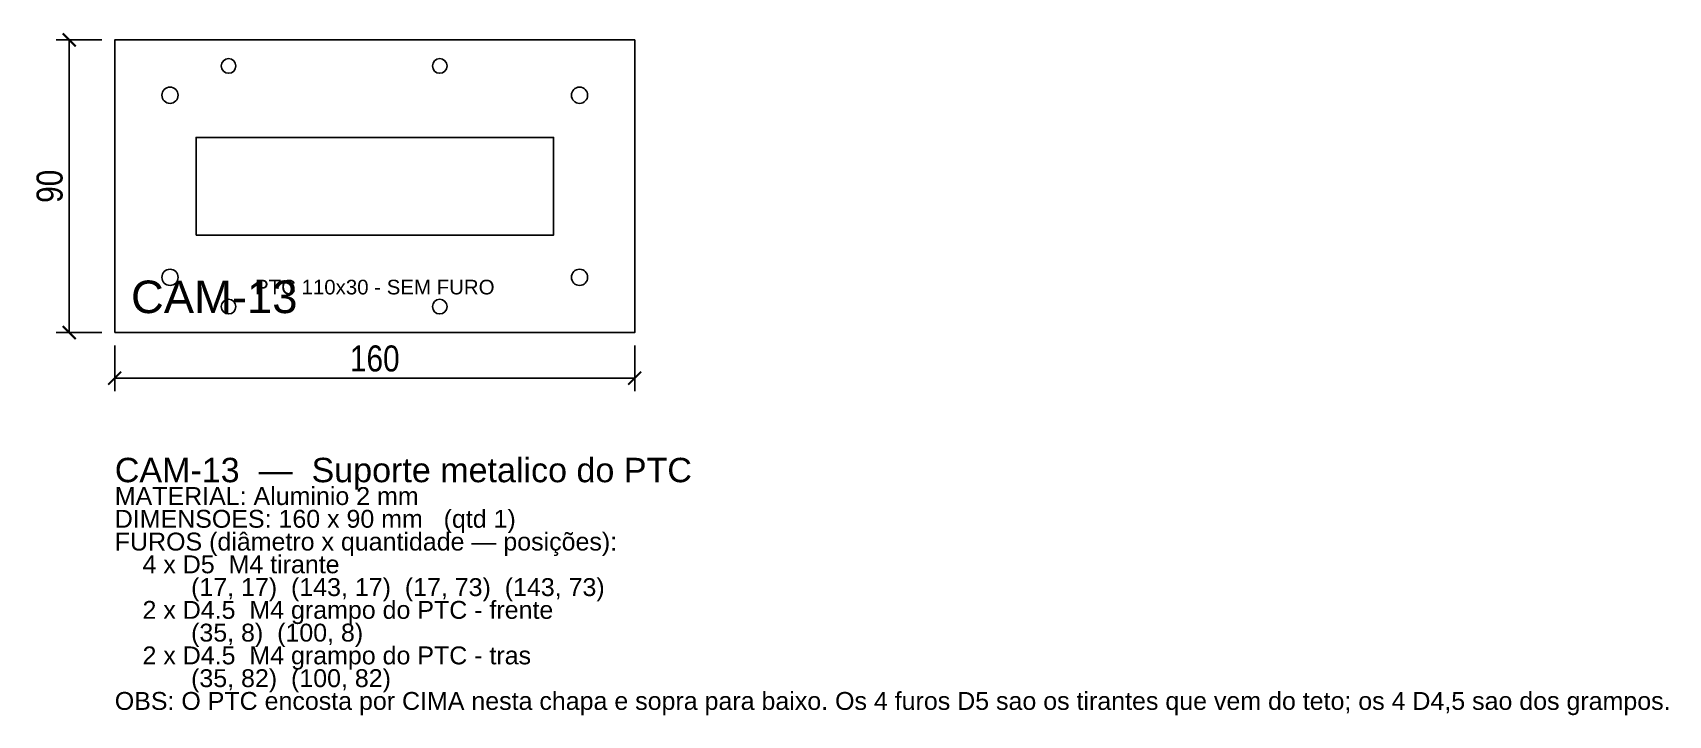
# Model space of a CAD drawing. Header units: millimetres. Extents: x -25 to 478, y -118 to 92.
import ezdxf
from ezdxf.enums import TextEntityAlignment as Align

# ---------------------------------------------------------------- set-up
doc = ezdxf.new("R2010")
doc.units = ezdxf.units.MM
for name, color, linetype in [('CORTE', 1, 'Continuous'), ('COTA', 4, 'Continuous'), ('GRAVACAO', 3, 'Continuous'), ('TEXTO', 7, 'Continuous')]:
    doc.layers.add(name, color=color, linetype=linetype)
doc.styles.add('ARIAL', font='arial.ttf')
doc.styles.add('OpenSansCondensed-Light', font='OpenSansCondensed-Light.ttf')
doc.dimstyles.new('EZDXF', dxfattribs={"dimtxt": 8, "dimasz": 4, "dimexe": 4, "dimexo": 4, "dimgap": 2, "dimtad": 1, "dimdec": 0, "dimdsep": 46, "dimtxsty": 'OpenSansCondensed-Light', "dimblk": 'ARCHTICK', "dimcen": 2.5, "dimclrd": 4, "dimclre": 4, "dimclrt": 4, "dimazin": 3, "dimtfac": 0.5, "dimtmove": 2, "dimatfit": 3})

# ---------------------------------------------------------------- blocks, each defined once
blk = doc.blocks.new('_ARCHTICK')
at = {"color": 0, "linetype": 'BYBLOCK', "const_width": 0.15}
blk.add_lwpolyline([(-0.5, -0.5), (0.5, 0.5)], dxfattribs=at)

msp = doc.modelspace()

# ---------------------------------------------------------------- linework, layer by layer
at = {"layer": 'CORTE'}
msp.add_lwpolyline([(0, 0), (160, 0), (160, 90), (0, 90)], close=True, dxfattribs=at)
for centre, radius in [((35, 82), 2.25), ((100, 82), 2.25), ((17, 73), 2.5), ((143, 73), 2.5), ((17, 17), 2.5), ((143, 17), 2.5), ((35, 8), 2.25), ((100, 8), 2.25)]:
    msp.add_circle(centre, radius, dxfattribs=at)
at = {"layer": 'GRAVACAO'}
msp.add_lwpolyline([(25, 30), (135, 30), (135, 60), (25, 60)], close=True, dxfattribs=at)

# ---------------------------------------------------------------- texts
at = {"layer": 'GRAVACAO', "style": 'ARIAL'}
msp.add_text('CAM-13', height=10, dxfattribs=at).set_placement((5, 6))
msp.add_text('PTC 110x30 - SEM FURO', height=4.5, dxfattribs=at).set_placement((80, 14), align=Align.MIDDLE_CENTER)
at = {"layer": 'TEXTO', "style": 'ARIAL'}
for s, height, p in [('CAM-13  —  Suporte metalico do PTC', 7.5, (0, -46)), ('MATERIAL: Aluminio 2 mm', 5.5, (0, -53)), ('DIMENSOES: 160 x 90 mm   (qtd 1)', 5.5, (0, -60)), ('FUROS (diâmetro x quantidade — posições):', 5.5, (0, -67)), ('    4 x D5  M4 tirante', 5.5, (0, -74)), ('           (17, 17)  (143, 17)  (17, 73)  (143, 73)', 5.5, (0, -81)), ('    2 x D4.5  M4 grampo do PTC - frente', 5.5, (0, -88)), ('           (35, 8)  (100, 8)', 5.5, (0, -95)), ('    2 x D4.5  M4 grampo do PTC - tras', 5.5, (0, -102)), ('           (35, 82)  (100, 82)', 5.5, (0, -109)), ('OBS: O PTC encosta por CIMA nesta chapa e sopra para baixo. Os 4 furos D5 sao os tirantes que vem do teto; os 4 D4,5 sao dos grampos.', 5.5, (0, -116))]:
    msp.add_text(s, height=height, dxfattribs=at).set_placement(p)

# ---------------------------------------------------------------- dimensions: what is measured, and where the dimension line sits
at = {"layer": 'COTA'}
msp.add_linear_dim(base=(-14, 0), p1=(0, 0), p2=(0, 90), angle=90, dimstyle='EZDXF', dxfattribs=at).render()
msp.add_linear_dim(base=(0, -14), p1=(0, 0), p2=(160, 0), dimstyle='EZDXF', dxfattribs=at).render()

doc.saveas('drawing.dxf')
